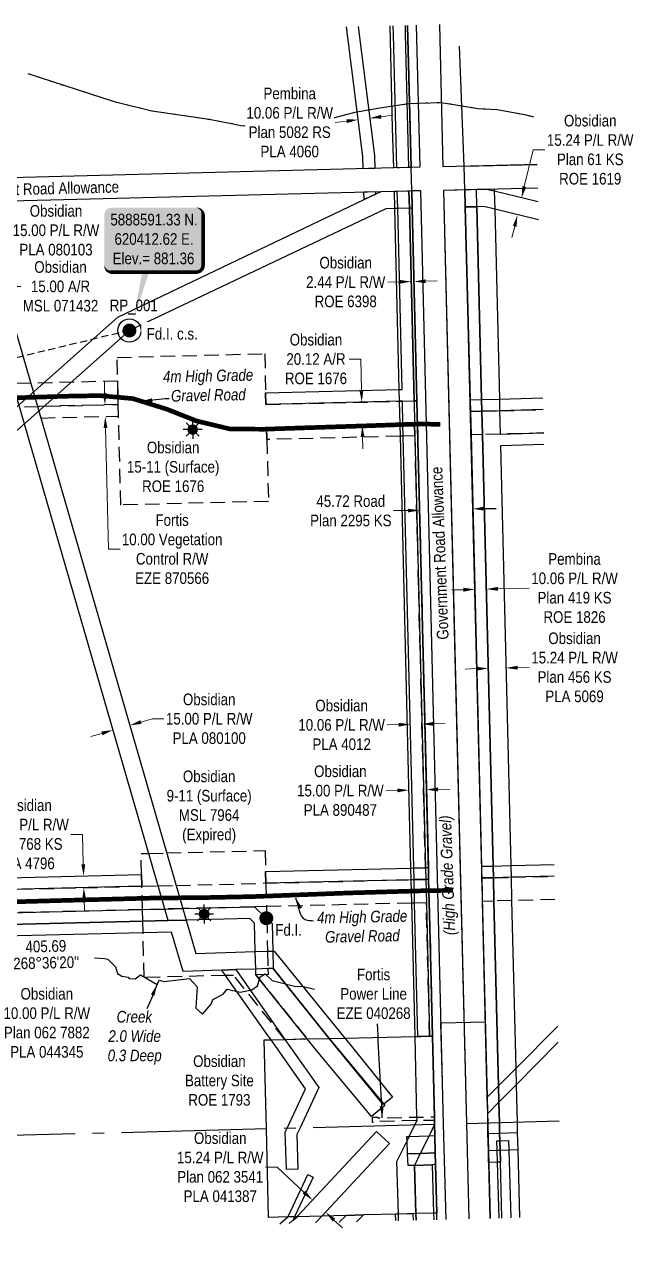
# Model space of a CAD drawing. Extents: x 617255 to 620846, y 5887797 to 5888855.
# Drawn here: x 620322 to 620846, y 5887797 to 5888855 of the extents above; entities that cross this region are included whole.
import ezdxf
from ezdxf.enums import TextEntityAlignment as Align

# ---------------------------------------------------------------- set-up
doc = ezdxf.new("R2010")
doc.units = 0
doc.header["$LTSCALE"] = 5
doc.header["$PDSIZE"] = 0.5
for name, pattern in [('foc-ACCESSROAD', [3.75, 2.5, -1.25]), ('foc-FLOWLINE', [3.75, 2.5, -1.25]), ('foc-QUARTERLINE', [33, 25, -3, 2, -3]), ('foc-TIELINE', [1.875, 1.25, -0.625]), ('foc-WHEELTRACKS', [2, 0.4, -1.6])]:
    doc.linetypes.add(name, pattern=pattern)
doc.layers.get('Defpoints').update_dxf_attribs({"color": 9})
for name, color, linetype in [('35', 37, 'Continuous'), ('AS-POWER', 104, 'foc-POWER'), ('AS-ROADS', 254, 'Continuous'), ('AS-TELUS', 224, 'foc-TEL'), ('C-AR', 13, 'foc-ACCESSROAD'), ('C-RW', 13, 'Continuous'), ('C-WS', 13, 'foc-ACCESSROAD'), ('C-WS-S', 8, 'Continuous'), ('DETAIL-T', 7, 'Continuous'), ('F-EZE', 190, 'foc-FLOWLINE'), ('F-RW', 190, 'Continuous'), ('L-BD', 7, 'Continuous'), ('L-MON', 1, 'Continuous'), ('L-MON-T', 1, 'Continuous'), ('L-QSEC', 8, 'foc-QUARTERLINE'), ('L-ROAD-T', 7, 'Continuous'), ('L-SEC', 7, 'Continuous'), ('L-SECQ', 8, 'foc-QUARTERLINE'), ('L-TIE', 7, 'foc-TIELINE'), ('L-TITLEDB', 4, 'Continuous'), ('L-TITLEDB-T', 4, 'Continuous'), ('PLA', 7, 'Continuous'), ('ROE', 35, 'Continuous'), ('RRD', 7, 'Continuous'), ('T-CREEK', 160, 'Continuous'), ('T-WATER-P3', 160, 'foc-WHEELTRACKS'), ('T-WATER-T', 170, 'Continuous')]:
    doc.layers.add(name, color=color, linetype=linetype)
for name, color, linetype, lineweight in [('C-AR-T', 13, 'Continuous', 9), ('C-RW-T', 13, 'Continuous', 9), ('C-WS-T', 13, 'Continuous', 9), ('F-EZE-T', 190, 'Continuous', 9), ('F-RW-T', 190, 'Continuous', 9), ('T-TEXT', 48, 'Continuous', 18)]:
    doc.layers.add(name, color=color, linetype=linetype, lineweight=lineweight)
doc.styles.add('80', font='ARIALN.TTF', dxfattribs={"height": 10})
doc.styles.add('80CG', font='ARIALN.TTF', dxfattribs={"height": 10})
doc.styles.add('80L', font='ARIALN.TTF', dxfattribs={"height": 10})
doc.styles.add('80LS', font='ARIALNI.TTF', dxfattribs={"height": 10})
doc.styles.add('foc-LtypeFont', font='ARIALN.TTF', dxfattribs={"height": 7.35})
doc.linetypes.add('foc-POWER', pattern='A,6,-1,["P",foc-LtypeFont,S=0.2,R=0,X=-0.625,Y=-0.75],-1.24,4', length=12.24)
doc.linetypes.add('foc-TEL', pattern='A,2,-1,["T",foc-LtypeFont,S=0.2,R=0,X=-0.425,Y=-0.75],-1.24,8', length=12.24)
doc.linetypes.add('foc-TEL-NOLINE', pattern='A,0,-2,["T",foc-LtypeFont,S=0.2,R=0,X=-0.425,Y=-0.75],-10.24', length=12.24)
doc.linetypes.add('foc-TOPO-flowdirection-NOLINE', pattern='A,0,[">",foc-LtypeFont,S=0.3,R=0,X=0,Y=-0.945],-20,[">",foc-LtypeFont,S=0.3,R=0,X=0,Y=-0.945],0', length=20)
doc.dimstyles.new('Compass 5 000', dxfattribs={"dimscale": 5, "dimtxt": 9, "dimasz": 2, "dimexe": 0.2, "dimexo": 0.0625, "dimgap": 0.5, "dimtad": 0, "dimtih": 1, "dimtoh": 1, "dimzin": 0, "dimdsep": 46, "dimtxsty": '80CG', "dimcen": 0.1, "dimse1": 1, "dimse2": 1, "dimclrd": 256, "dimclrt": 256, "dimaunit": 1, "dimadec": 4, "dimazin": 0, "dimtfac": 0.06, "dimtofl": 0, "dimtmove": 0, "dimatfit": 1, "dimfxl": 0.2, "dimtolj": 1, "dimtzin": 0, "dimlwd": -1, "dimarcsym": 0})

# ---------------------------------------------------------------- blocks, each defined once
blk = doc.blocks.new('*D425')
at = {"layer": 'C-AR-T', "transparency": 16777216}
for p, q in [((620611.7, 5888566.7), (620601.7, 5888566.7)), ((620612.4, 5888539.6), (620611.7, 5888566.7)), ((620613.3, 5888499.5), (620613.6, 5888489.5))]:
    blk.add_line(p, q, dxfattribs=at)
for points in [[(620614, 5888539.7), (620610.7, 5888539.6), (620612.6, 5888529.6)], [(620615, 5888499.5), (620611.7, 5888499.5), (620613.1, 5888509.5)]]:
    blk.add_solid(points, dxfattribs=at)
at = {"layer": 'Defpoints', "color": 0, "transparency": 16777216}
for p in [(620591.6, 5888529.1), (620612.6, 5888529.6), (620592, 5888509)]:
    blk.add_point(p, dxfattribs=at)
at = {"layer": 'C-AR-T', "transparency": 16777216, "insert": (620573.2, 5888566.7), "char_height": 10, "attachment_point": 5, "style": '80CG'}
blk.add_mtext('\\A1;Obsidian\\P20.12 A/R\\PROE 1676', dxfattribs=at)
blk = doc.blocks.new('*D427')
at = {"layer": 'C-RW-T', "transparency": 16777216}
for p, q in [((620372.3, 5888157.4), (620362.3, 5888157.4)), ((620372.9, 5888131.6), (620372.3, 5888157.4)), ((620373.6, 5888101.5), (620373.9, 5888091.5))]:
    blk.add_line(p, q, dxfattribs=at)
for points in [[(620374.6, 5888131.6), (620371.3, 5888131.5), (620373.2, 5888121.6)], [(620375.3, 5888101.5), (620372, 5888101.5), (620373.4, 5888111.5)]]:
    blk.add_solid(points, dxfattribs=at)
at = {"layer": 'Defpoints', "color": 0, "transparency": 16777216}
for p in [(620357, 5888121.2), (620373.2, 5888121.6), (620357.3, 5888111.1)]:
    blk.add_point(p, dxfattribs=at)
at = {"layer": 'C-RW-T', "transparency": 16777216, "insert": (620323.2, 5888157.4), "char_height": 10, "attachment_point": 5, "style": '80CG'}
blk.add_mtext('\\A1;Obsidian\\P10.06 P/L R/W\\PPlan 768 KS\\PPLA 4796', dxfattribs=at)
blk = doc.blocks.new('*D428')
at = {"layer": 'C-RW-T', "transparency": 16777216}
for p, q in [((620422.6, 5888254.1), (620432.2, 5888256.9)), ((620432.2, 5888256.9), (620442.2, 5888256.9)), ((620388.9, 5888244.4), (620379.3, 5888241.6))]:
    blk.add_line(p, q, dxfattribs=at)
for points in [[(620422.1, 5888255.7), (620423, 5888252.5), (620413, 5888251.3)], [(620388.5, 5888246), (620389.4, 5888242.8), (620398.5, 5888247.2)]]:
    blk.add_solid(points, dxfattribs=at)
at = {"layer": 'Defpoints', "color": 0, "transparency": 16777216}
for p in [(620399.9, 5888242.3), (620413, 5888251.3), (620414.3, 5888246.5)]:
    blk.add_point(p, dxfattribs=at)
at = {"layer": 'C-RW-T', "transparency": 16777216, "insert": (620481.3, 5888256.9), "char_height": 10, "attachment_point": 5, "style": '80CG'}
blk.add_mtext('\\A1;Obsidian\\P15.00 P/L R/W\\PPLA 080100', dxfattribs=at)
blk = doc.blocks.new('*D429')
at = {"layer": 'C-RW-T', "transparency": 16777216}
for p, q in [((620290, 5888099.3), (620289.7, 5888109.3)), ((620290.7, 5888069.3), (620292.5, 5887995)), ((620292.5, 5887995), (620302.5, 5887995))]:
    blk.add_line(p, q, dxfattribs=at)
for points in [[(620291.6, 5888099.4), (620288.3, 5888099.3), (620290.2, 5888089.3)], [(620292.3, 5888069.4), (620289, 5888069.3), (620290.4, 5888079.3)]]:
    blk.add_solid(points, dxfattribs=at)
at = {"layer": 'Defpoints', "color": 0, "transparency": 16777216}
for p in [(620363.9, 5888091.1), (620290.4, 5888079.3), (620364.2, 5888081.1)]:
    blk.add_point(p, dxfattribs=at)
at = {"layer": 'C-RW-T', "transparency": 16777216, "insert": (620341.5, 5887995), "char_height": 10, "attachment_point": 5, "style": '80CG'}
blk.add_mtext('\\A1;Obsidian\\P10.00 P/L R/W\\PPlan 062 7882\\PPLA 044345', dxfattribs=at)
blk = doc.blocks.new('*D430')
at = {"layer": 'C-RW-T', "transparency": 16777216}
for p, q in [((620644.4, 5888251.9), (620634.4, 5888251.6)), ((620674.5, 5888252.6), (620684.5, 5888252.8))]:
    blk.add_line(p, q, dxfattribs=at)
for points in [[(620644.4, 5888253.5), (620644.4, 5888250.2), (620654.4, 5888252.1)], [(620674.4, 5888254.3), (620674.5, 5888250.9), (620664.5, 5888252.3)]]:
    blk.add_solid(points, dxfattribs=at)
at = {"layer": 'Defpoints', "color": 0, "transparency": 16777216}
for p in [(620654.4, 5888253), (620654.4, 5888252.1), (620664.4, 5888253.2)]:
    blk.add_point(p, dxfattribs=at)
at = {"layer": 'C-RW-T', "transparency": 16777216, "insert": (620595.3, 5888251.6), "char_height": 10, "attachment_point": 5, "style": '80CG'}
blk.add_mtext('\\A1;Obsidian\\P10.06 P/L R/W\\PPLA 4012', dxfattribs=at)
blk = doc.blocks.new('*D431')
at = {"layer": 'C-RW-T', "transparency": 16777216}
for p, q in [((620643.3, 5888195.3), (620633.3, 5888195)), ((620678.3, 5888196.1), (620688.3, 5888196.3))]:
    blk.add_line(p, q, dxfattribs=at)
for points in [[(620643.3, 5888196.9), (620643.4, 5888193.6), (620653.3, 5888195.5)], [(620678.3, 5888197.8), (620678.4, 5888194.4), (620668.3, 5888195.9)]]:
    blk.add_solid(points, dxfattribs=at)
at = {"layer": 'Defpoints', "color": 0, "transparency": 16777216}
for p in [(620653.3, 5888195.5), (620653.5, 5888189), (620668.5, 5888189.4)]:
    blk.add_point(p, dxfattribs=at)
at = {"layer": 'C-RW-T', "transparency": 16777216, "insert": (620594.2, 5888195), "char_height": 10, "attachment_point": 5, "style": '80CG'}
blk.add_mtext('\\A1;Obsidian\\P15.00 P/L R/W\\PPLA 890487', dxfattribs=at)
blk = doc.blocks.new('*D432')
at = {"layer": 'C-RW-T', "transparency": 16777216}
for p, q in [((620711.5, 5888300.1), (620701.5, 5888299.8)), ((620746.7, 5888300.9), (620756.7, 5888301.2))]:
    blk.add_line(p, q, dxfattribs=at)
for points in [[(620711.5, 5888301.7), (620711.5, 5888298.4), (620721.5, 5888300.3)], [(620746.7, 5888302.6), (620746.8, 5888299.3), (620736.7, 5888300.7)]]:
    blk.add_solid(points, dxfattribs=at)
at = {"layer": 'Defpoints', "color": 0, "transparency": 16777216}
for p in [(620721.5, 5888300.3), (620736.7, 5888300.7), (620736.8, 5888300.6)]:
    blk.add_point(p, dxfattribs=at)
at = {"layer": 'C-RW-T', "transparency": 16777216, "insert": (620795.8, 5888301.2), "char_height": 10, "attachment_point": 5, "style": '80CG'}
blk.add_mtext('\\A1;Obsidian\\P15.24 P/L R/W\\PPlan 456 KS\\PPLA 5069', dxfattribs=at)
blk = doc.blocks.new('*D433')
at = {"layer": 'C-RW-T', "transparency": 16777216}
for p, q in [((620752.5, 5888715.3), (620760.2, 5888747)), ((620760.2, 5888747), (620770.2, 5888747)), ((620744.3, 5888681), (620741.9, 5888671.3))]:
    blk.add_line(p, q, dxfattribs=at)
for points in [[(620750.9, 5888715.7), (620754.2, 5888714.9), (620750.2, 5888705.5)], [(620742.7, 5888681.4), (620745.9, 5888680.6), (620746.6, 5888690.7)]]:
    blk.add_solid(points, dxfattribs=at)
at = {"layer": 'Defpoints', "color": 0, "transparency": 16777216}
for p in [(620750.2, 5888705.5), (620753.5, 5888704.7), (620749.9, 5888689.9)]:
    blk.add_point(p, dxfattribs=at)
at = {"layer": 'C-RW-T', "transparency": 16777216, "insert": (620809.3, 5888747), "char_height": 10, "attachment_point": 5, "style": '80CG'}
blk.add_mtext('\\A1;Obsidian\\P15.24 P/L R/W\\PPlan 61 KS\\PROE 1619', dxfattribs=at)
blk = doc.blocks.new('*D434')
at = {"layer": 'C-RW-T', "transparency": 16777216}
for p, q in [((620539.9, 5887870.7), (620529.9, 5887870.7)), ((620562.9, 5887849.3), (620539.9, 5887870.7)), ((620588.7, 5887825.2), (620596, 5887818.4))]:
    blk.add_line(p, q, dxfattribs=at)
for points in [[(620564.1, 5887850.5), (620561.8, 5887848), (620570.2, 5887842.4)], [(620589.8, 5887826.5), (620587.6, 5887824), (620581.4, 5887832.1)]]:
    blk.add_solid(points, dxfattribs=at)
at = {"layer": 'Defpoints', "color": 0, "transparency": 16777216}
for p in [(620570.2, 5887842.4), (620576.8, 5887849.5), (620587.9, 5887839.1)]:
    blk.add_point(p, dxfattribs=at)
at = {"layer": 'C-RW-T', "transparency": 16777216, "insert": (620490.8, 5887870.7), "char_height": 10, "attachment_point": 5, "style": '80CG'}
blk.add_mtext('\\A1;Obsidian\\P15.24 P/L R/W\\PPlan 062 3541\\PPLA 041387', dxfattribs=at)
blk = doc.blocks.new('*D435')
at = {"layer": 'C-RW-T', "transparency": 16777216}
for p, q in [((620212.1, 5888675.1), (620202.1, 5888674.9)), ((620247, 5888676), (620310.3, 5888677.6))]:
    blk.add_line(p, q, dxfattribs=at)
for points in [[(620212, 5888676.8), (620212.1, 5888673.4), (620222, 5888675.4)], [(620247, 5888677.7), (620247.1, 5888674.3), (620237, 5888675.7)]]:
    blk.add_solid(points, dxfattribs=at)
at = {"layer": 'Defpoints', "color": 0, "transparency": 16777216}
for p in [(620237, 5888675.7), (620222.2, 5888668), (620237.2, 5888668.3)]:
    blk.add_point(p, dxfattribs=at)
at = {"layer": 'C-RW-T', "transparency": 16777216, "insert": (620349.4, 5888677.6), "char_height": 10, "attachment_point": 5, "style": '80CG'}
blk.add_mtext('\\A1;Obsidian\\P15.00 P/L R/W\\PPLA 080103', dxfattribs=at)
blk = doc.blocks.new('*D436')
at = {"layer": 'Defpoints', "color": 0, "transparency": 16777216}
for p in [(620382.8, 5888527.1), (620383, 5888517.1), (620391.8, 5888517.3)]:
    blk.add_point(p, dxfattribs=at)
at = {"layer": 'F-EZE-T', "transparency": 16777216}
for p, q in [((620391.3, 5888537.3), (620391.1, 5888547.3)), ((620392, 5888507.4), (620394.6, 5888403)), ((620394.6, 5888403), (620404.6, 5888403))]:
    blk.add_line(p, q, dxfattribs=at)
for points in [[(620393, 5888537.4), (620389.7, 5888537.3), (620391.6, 5888527.4)], [(620393.7, 5888507.4), (620390.4, 5888507.3), (620391.8, 5888517.3)]]:
    blk.add_solid(points, dxfattribs=at)
at = {"layer": 'F-EZE-T', "transparency": 16777216, "insert": (620449.4, 5888403), "char_height": 10, "attachment_point": 5, "style": '80CG'}
blk.add_mtext('\\A1;Fortis\\P10.00 Vegetation\\PControl R/W\\PEZE 870566', dxfattribs=at)
blk = doc.blocks.new('*D440')
at = {"layer": 'Defpoints', "color": 0, "transparency": 16777216}
for p in [(620719.8, 5888368.6), (620710.2, 5888364.3), (620719.9, 5888364.5)]:
    blk.add_point(p, dxfattribs=at)
at = {"layer": 'F-RW-T', "transparency": 16777216}
for p, q in [((620700.1, 5888368.1), (620690.1, 5888367.9)), ((620729.8, 5888368.8), (620756.7, 5888369.5))]:
    blk.add_line(p, q, dxfattribs=at)
for points in [[(620700, 5888369.8), (620700.1, 5888366.4), (620710.1, 5888368.4)], [(620729.8, 5888370.5), (620729.9, 5888367.2), (620719.8, 5888368.6)]]:
    blk.add_solid(points, dxfattribs=at)
at = {"layer": 'F-RW-T', "transparency": 16777216, "insert": (620795.8, 5888369.5), "char_height": 10, "attachment_point": 5, "style": '80CG'}
blk.add_mtext('\\A1;Pembina\\P10.06 P/L R/W\\PPlan 419 KS\\PROE 1826', dxfattribs=at)
blk = doc.blocks.new('*D441')
at = {"layer": 'Defpoints', "color": 0, "transparency": 16777216}
for p in [(620609.5, 5888772.9), (620609.7, 5888772), (620619.6, 5888773.2)]:
    blk.add_point(p, dxfattribs=at)
at = {"layer": 'F-RW-T', "transparency": 16777216}
for p, q in [((620599.6, 5888771.6), (620589.7, 5888770.4)), ((620629.4, 5888775.4), (620639.3, 5888776.7))]:
    blk.add_line(p, q, dxfattribs=at)
for points in [[(620599.4, 5888773.3), (620599.8, 5888770), (620609.5, 5888772.9)], [(620629.2, 5888777.1), (620629.6, 5888773.8), (620619.5, 5888774.2)]]:
    blk.add_solid(points, dxfattribs=at)
at = {"layer": 'F-RW-T', "transparency": 16777216, "insert": (620550.6, 5888770.4), "char_height": 10, "attachment_point": 5, "style": '80CG', "bg_fill": 3, "box_fill_scale": 1.1, "bg_fill_color": 256, "bg_fill_true_color": 13158600, "bg_fill_transparency": 0}
blk.add_mtext('\\A1;Pembina\\P10.06 P/L R/W\\PPlan 5082 RS\\PPLA 4060', dxfattribs=at)
blk = doc.blocks.new('GAS')
h = blk.add_hatch(color=255)
h.dxf.hatch_style = 1
edge = h.paths.add_edge_path()
edge.add_arc((0, 0), 0.9, 0, 360)
for p, q in [((-0.81, 0), (-1.62, 0)), ((-0.57, 0.57), (-1.14, 1.14)), ((0, 0.81), (0, 1.62)), ((0.57, 0.57), (1.14, 1.14)), ((1.62, 0), (0.81, 0)), ((-0.57, -0.57), (-1.14, -1.14)), ((0, -0.81), (0, -1.62)), ((1.14, -1.14), (0.57, -0.57))]:
    blk.add_line(p, q)
blk.add_circle((0, 0), 0.8)
blk = doc.blocks.new('*D442')
at = {"layer": 'C-AR-T', "transparency": 16777216}
for p, q in [((620277.3, 5888567.2), (620314.1, 5888629.3)), ((620314.1, 5888629.3), (620319.1, 5888629.3)), ((620259.7, 5888566.7), (620249.7, 5888566.4)), ((620269.7, 5888567), (620284.8, 5888567.4)), ((620294.8, 5888567.7), (620304.8, 5888568))]:
    blk.add_line(p, q, dxfattribs=at)
for points in [[(620294.8, 5888569.4), (620294.9, 5888566.1), (620284.8, 5888567.4)], [(620259.7, 5888568.4), (620259.8, 5888565), (620269.7, 5888567)]]:
    blk.add_solid(points, dxfattribs=at)
at = {"layer": 'Defpoints', "color": 0, "transparency": 16777216}
for p in [(620269.7, 5888566.1), (620284.8, 5888567.4), (620284.9, 5888566.5)]:
    blk.add_point(p, dxfattribs=at)
at = {"layer": 'C-AR-T', "transparency": 16777216, "insert": (620353.3, 5888629.3), "char_height": 10, "attachment_point": 5, "style": '80CG'}
blk.add_mtext('\\A1;\\A1;Obsidian\\P15.00 A/R\\PMSL 071432', dxfattribs=at)
blk = doc.blocks.new('fdia')
at = {"color": 255, "const_width": 1}
blk.add_lwpolyline([(-0.5, 0, 1), (0.5, 0, 1)], format="xyb", close=True, dxfattribs=at)
blk = doc.blocks.new('Fdiaa')
blk.add_blockref('fdia', (0, 0))
blk = doc.blocks.new('fdib')
at = {"color": 1, "const_width": 1.6}
blk.add_lwpolyline([(-0.4, 0, 1), (0.4, 0, 1)], format="xyb", close=True, dxfattribs=at)
at = {"color": 1}
blk.add_circle((0, 0), 0.8, dxfattribs=at)
blk = doc.blocks.new('Fdibb')
blk.add_blockref('fdib', (0, 0))
blk = doc.blocks.new('fdicc')
for name in ['Fdibb', 'Fdiaa']:
    blk.add_blockref(name, (0, 0))
blk = doc.blocks.new('FDI')
blk.add_blockref('fdicc', (0, 0))
blk = doc.blocks.new('*U461')
h = blk.add_hatch(color=254)
edge = h.paths.add_edge_path()
edge.add_line((-36.5, -28.5), (36.5, -28.5))
edge.add_arc((36.5, -22.5), 6, 270, 360)
edge.add_line((42.5, -22.5), (42.5, 21))
edge.add_arc((36.5, 21), 6, 0, 90)
edge.add_line((36.5, 27), (-36.5, 27))
edge.add_arc((-36.5, 21), 6, 90, 180)
edge.add_line((-42.5, 21), (-42.5, -22.5))
edge.add_arc((-36.5, -22.5), 6, 180, 270)
at = {"color": 1, "flags": 128}
blk.add_lwpolyline([(-36.5, -28.5, 3, 3, 0), (36.5, -28.5, 3, 3, 0.414214), (42.5, -22.5, 3, 3, 0), (42.5, 21, 3, 0, 0.414214), (36.5, 27, 0, 0, 0), (-36.5, 27, 0, 0, 0.414214), (-42.5, 21, 0, 0, 0), (-42.5, -22.5, 0, 3, 0.414214)], format="xyseb", close=True, dxfattribs=at)
blk.add_lwpolyline([(-17.1, -68.5, 0, 10, 0), (0, 0, 5, 5, 0)], format="xyseb", dxfattribs=at)
at = {"color": 1, "style": '80'}
blk.add_attdef('ENTER_TEXT_001', (-36, -5), '', height=10, dxfattribs=at)
blk = doc.blocks.new('*D462')
at = {"layer": 'C-AR-T', "transparency": 16777216}
for p, q in [((620645.2, 5888633.2), (620635.2, 5888633)), ((620667.6, 5888633.8), (620677.6, 5888634))]:
    blk.add_line(p, q, dxfattribs=at)
for points in [[(620645.1, 5888634.9), (620645.2, 5888631.6), (620655.2, 5888633.5)], [(620667.5, 5888635.4), (620667.6, 5888632.1), (620657.6, 5888633.5)]]:
    blk.add_solid(points, dxfattribs=at)
at = {"layer": 'Defpoints', "color": 0, "transparency": 16777216}
for p in [(620655.1, 5888635.3), (620655.2, 5888633.5), (620657.5, 5888635.4)]:
    blk.add_point(p, dxfattribs=at)
at = {"layer": 'C-AR-T', "transparency": 16777216, "insert": (620598.8, 5888633), "char_height": 10, "attachment_point": 5, "style": '80CG'}
blk.add_mtext('\\A1;Obsidian\\P2.44 P/L R/W\\PROE 6398', dxfattribs=at)
blk = doc.blocks.new('*D463')
at = {"layer": 'Defpoints', "color": 0, "transparency": 16777216}
for p in [(620662.2, 5888444.6), (620708, 5888445.7), (620662.4, 5888436.5)]:
    blk.add_point(p, dxfattribs=at)
at = {"layer": 'L-TITLEDB-T', "transparency": 16777216}
for p, q in [((620652.4, 5888436.3), (620640, 5888436)), ((620718.2, 5888437.9), (620728.2, 5888438.1))]:
    blk.add_line(p, q, dxfattribs=at)
for points in [[(620652.3, 5888437.9), (620652.4, 5888434.6), (620662.4, 5888436.5)], [(620718.1, 5888439.6), (620718.2, 5888436.2), (620708.2, 5888437.7)]]:
    blk.add_solid(points, dxfattribs=at)
at = {"layer": 'L-TITLEDB-T', "transparency": 16777216, "insert": (620603.2, 5888436), "char_height": 10, "attachment_point": 5, "style": '80CG'}
blk.add_mtext('\\A1;45.72 Road\\PPlan 2295 KS', dxfattribs=at)

msp = doc.modelspace()

# ---------------------------------------------------------------- linework, layer by layer
at = {"layer": '35', "color": 3}
msp.add_circle((620412.616, 5888591.325), 10, dxfattribs=at)
at = {"layer": 'AS-POWER', "flags": 128}
for points in [[(620700.884, 5888732.849), (620696.677, 5888836.226)], [(620723.379, 5887826.72), (620701.356, 5888712.743), (620700.884, 5888732.849), (620763.732, 5888734.325)], [(620682.088, 5887943.002), (620680.801, 5887995.119), (620719.17, 5887996.073)]]:
    msp.add_lwpolyline(points, dxfattribs=at)
at = {"layer": 'AS-ROADS', "const_width": 3.999, "flags": 128}
for points in [[(620680.311, 5888510.48), (620663.031, 5888510.859), (620615.906, 5888509.213), (620565.262, 5888507.566), (620528.28, 5888506.326), (620499.309, 5888506.494), (620470.296, 5888513.431), (620445.161, 5888523.464), (620415.523, 5888532.684), (620387.505, 5888535.209), (620363.977, 5888534.9), (620313.177, 5888533.325), (620259.868, 5888531.489), (620199.644, 5888529.783), (620138.101, 5888528.502), (620119.948, 5888526.926), (620103.652, 5888520.954), (620084.388, 5888507.635), (620069.022, 5888502.035)], [(620122.08, 5888095.052), (620239.256, 5888097.212), (620362.819, 5888100.674), (620433.334, 5888102.54), (620476.385, 5888102.91), (620518.574, 5888103.78), (620600.219, 5888106.885), (620663.584, 5888108.774), (620691.075, 5888109.194)]]:
    msp.add_lwpolyline(points, dxfattribs=at)
at = {"layer": 'AS-TELUS', "linetype": 'foc-TEL-NOLINE', "flags": 128}
msp.add_lwpolyline([(620677.18, 5887831.19), (620655.594, 5888711.787), (620655.198, 5888731.759), (620652.113, 5888854.114)], dxfattribs=at)
at = {"layer": 'C-AR'}
msp.add_lwpolyline([(620769.184, 5888503.074), (620731.749, 5888502.151), (620716.506, 5888501.776), (620706.774, 5888501.536), (620706.293, 5888521.645), (620716.02, 5888521.885), (620731.264, 5888522.261), (620768.711, 5888523.183)], dxfattribs=at)
at = {"layer": 'C-RW'}
for points in [[(620652.113, 5888854.114), (620654.336, 5888766.05), (620655.198, 5888731.759), (620652.764, 5888731.696), (620640.194, 5888731.373), (620639.225, 5888765.669), (620636.962, 5888853.727)], [(620649.854, 5888854.057), (620650.036, 5888846.623), (620652.846, 5888731.68), (620645.234, 5888731.496), (620642.783, 5888731.44), (620639.973, 5888846.378), (620639.792, 5888853.8)], [(620644.341, 5887824.702), (620644.165, 5887830.348), (620642.807, 5887875.628), (620651.679, 5887893.592), (620653.491, 5887897.26), (620658.381, 5887907.172), (620660.217, 5887910.853), (620660.176, 5887913.827), (620658.481, 5887983.284), (620655.919, 5888088.212), (620655.676, 5888098.222), (620655.189, 5888118.35), (620654.945, 5888128.412), (620654.104, 5888163.154), (620645.851, 5888500.281), (620645.607, 5888510.284), (620645.114, 5888530.41), (620644.867, 5888540.471), (620641.054, 5888696.262), (620640.683, 5888711.403), (620643.171, 5888711.467), (620653.234, 5888711.726), (620655.594, 5888711.787), (620656.058, 5888696.638), (620660.021, 5888530.772), (620669.109, 5888163.52), (620669.95, 5888128.777), (620670.195, 5888118.714), (620670.929, 5888088.577), (620673.487, 5887983.647), (620675.182, 5887914.106), (620675.256, 5887911.105), (620675.337, 5887907.61), (620670.541, 5887897.891), (620662.987, 5887882.593), (620657.926, 5887872.346), (620659.223, 5887830.731), (620659.399, 5887825.087)], [(620764.868, 5888686.723), (620727.077, 5888695.827), (620717.798, 5888698.062), (620711.772, 5888697.926), (620701.723, 5888697.697), (620701.356, 5888712.743), (620711.403, 5888712.978), (620720.125, 5888713.182), (620726.691, 5888711.595), (620764.492, 5888702.489)], [(620733.108, 5887826.969), (620731.92, 5887875.079), (620731.673, 5887885.13), (620731.466, 5887893.508), (620731.303, 5887900.137), (620731.085, 5887908.925), (620730.65, 5887926.782), (620730.309, 5887940.731), (620726.411, 5888099.945), (620725.919, 5888120.071), (620725.674, 5888130.133), (620716.574, 5888501.787), (620716.081, 5888521.896), (620715.835, 5888531.959), (620711.772, 5888697.926), (620711.403, 5888712.978), (620720.125, 5888713.182), (620726.648, 5888713.334), (620726.691, 5888711.595), (620727.077, 5888695.827), (620731.079, 5888532.34), (620731.325, 5888522.276), (620731.817, 5888502.167), (620769.251, 5888503.102)], [(620768.771, 5888523.211), (620731.325, 5888522.276), (620716.081, 5888521.896), (620706.354, 5888521.653), (620706.089, 5888531.716), (620715.835, 5888531.959), (620731.079, 5888532.34), (620768.531, 5888533.274)], [(620769.492, 5888493.04), (620732.063, 5888492.105), (620740.915, 5888130.504), (620741.161, 5888120.441), (620741.654, 5888100.316), (620745.193, 5887955.742), (620745.534, 5887941.8), (620746.33, 5887909.278), (620746.542, 5887900.699), (620746.912, 5887885.694), (620748.351, 5887827.358)], [(620778.365, 5888121.347), (620741.161, 5888120.441), (620725.919, 5888120.071), (620716.121, 5888119.832), (620715.961, 5888126.427), (620715.877, 5888129.895), (620725.674, 5888130.133), (620740.915, 5888130.504), (620778.125, 5888131.41)], [(620148.305, 5888085.874), (620423.864, 5888092.578), (620442.913, 5888093.103), (620458.423, 5888093.457), (620520.243, 5888094.927), (620530.476, 5888085.176), (620530.824, 5888084.844), (620535.371, 5888080.51), (620535.944, 5888056.878), (620536.308, 5888041.872), (620584.583, 5887981.609), (620631.591, 5887925.06), (620632.565, 5887923.89), (620621.025, 5887914.332), (620572.571, 5887972.622), (620565.722, 5887981.171), (620521.441, 5888036.448), (620521.32, 5888041.443), (620520.957, 5888056.398), (620520.361, 5888081.006), (620516.344, 5888084.833), (620461.323, 5888083.493), (620445.817, 5888083.116), (620424.106, 5888082.586), (620148.55, 5888075.88)], [(620148.55, 5888075.88), (620424.106, 5888082.586), (620446.098, 5888083.123), (620461.601, 5888083.499), (620469.929, 5888054.766), (620520.957, 5888056.398), (620531.505, 5888056.736), (620535.944, 5888056.878), (620537.079, 5888056.914), (620598.142, 5887981.912), (620598.718, 5887981.205), (620639.002, 5887930.926), (620631.591, 5887925.06), (620631.069, 5887924.647), (620584.583, 5887981.609), (620536.308, 5888041.872), (620531.868, 5888041.745), (620521.32, 5888041.443), (620504.096, 5888040.948), (620492.211, 5888040.462), (620458.773, 5888039.393), (620448.959, 5888073.252), (620424.348, 5888072.584), (620148.794, 5888065.876)], [(620550.006, 5887822.294), (620552.882, 5887824.758), (620553.474, 5887825.263), (620556.881, 5887828.14), (620557.255, 5887828.513), (620625.312, 5887901.574), (620636.458, 5887891.19), (620578.214, 5887828.67), (620572.821, 5887822.876)], [(620730.783, 5887826.909), (620729.49, 5887874.989), (620729.22, 5887885.04), (620728.994, 5887893.442), (620731.466, 5887893.508), (620739.055, 5887893.713), (620739.278, 5887885.411), (620740.847, 5887827.166)], [(620659.399, 5887825.087), (620659.223, 5887830.731), (620657.926, 5887872.346), (620673.15, 5887872.907), (620674.452, 5887831.121), (620674.628, 5887825.476)], [(620542.077, 5887822.092), (620548.869, 5887827.913), (620549.397, 5887828.366), (620566.227, 5887864.332), (620570.758, 5887862.212), (620554.779, 5887828.065), (620553.474, 5887825.263), (620552.882, 5887824.758), (620550.006, 5887822.294)], [(620593.202, 5887823.397), (620599.279, 5887829.201), (620614.253, 5887829.583), (620608.177, 5887823.779)]]:
    msp.add_lwpolyline(points, dxfattribs=at)
for points in [[(620653.611, 5888696.577), (620657.732, 5888530.716), (620658.151, 5888510.59), (620658.396, 5888500.587), (620667.488, 5888128.686), (620667.733, 5888118.655), (620668.225, 5888098.528), (620671.035, 5887983.585), (620663.423, 5887983.401), (620660.972, 5887983.345), (620658.162, 5888098.283), (620657.67, 5888118.409), (620657.424, 5888128.472), (620648.333, 5888500.341), (620648.088, 5888510.344), (620647.669, 5888530.474), (620645.114, 5888530.41), (620530.145, 5888527.597), (620529.899, 5888537.66), (620644.867, 5888540.471), (620647.418, 5888540.532), (620643.548, 5888696.325), (620643.171, 5888711.467), (620653.234, 5888711.726), (620653.611, 5888696.577)], [(620446.098, 5888083.123), (620286.465, 5888633.861), (620238.131, 5888632.49), (620237.735, 5888647.562), (620297.646, 5888649.147), (620461.601, 5888083.499)], [(620657.424, 5888128.472), (620667.488, 5888128.686), (620669.95, 5888128.777), (620670.195, 5888118.714), (620667.733, 5888118.655), (620657.67, 5888118.409), (620655.189, 5888118.35), (620530.086, 5888115.302), (620529.842, 5888125.367), (620566.574, 5888126.261), (620654.945, 5888128.412), (620657.424, 5888128.472)], [(620423.133, 5888122.77), (620423.377, 5888112.704), (620147.813, 5888106), (620147.567, 5888116.062), (620423.133, 5888122.77)], [(620557.736, 5887868.998), (620547.747, 5887868.641), (620546.593, 5887900.901), (620548.316, 5887904.329), (620564.199, 5887938.3), (620534.527, 5887980.424), (620529.009, 5887988.24), (620528.391, 5887989.116), (620527.794, 5887989.966), (620495.392, 5888035.926), (620492.211, 5888040.462), (620504.096, 5888040.948), (620507.379, 5888036.288), (620546.545, 5887980.707), (620575.718, 5887939.305), (620559.504, 5887904.618), (620556.668, 5887898.837), (620557.736, 5887868.998)], [(620676.196, 5887873.019), (620677.18, 5887831.19), (620674.452, 5887831.121), (620659.223, 5887830.731), (620644.165, 5887830.348), (620614.253, 5887829.583), (620599.279, 5887829.201), (620578.214, 5887828.67), (620556.881, 5887828.14), (620554.779, 5887828.065), (620548.869, 5887827.913), (620532.469, 5887827.494), (620530.519, 5887903.869), (620528.566, 5887980.333), (620534.527, 5887980.424), (620546.545, 5887980.707), (620565.722, 5887981.171), (620584.583, 5887981.609), (620598.142, 5887981.912), (620658.481, 5887983.284), (620660.972, 5887983.345), (620663.423, 5887983.401), (620671.035, 5887983.585), (620673.487, 5887983.647), (620675.182, 5887914.106), (620675.256, 5887911.105), (620675.337, 5887907.61), (620675.577, 5887898.077), (620675.947, 5887883.072), (620676.196, 5887873.019)], [(620662.987, 5887882.593), (620652.101, 5887882.191), (620651.679, 5887893.592), (620651.547, 5887897.189), (620653.491, 5887897.26), (620670.541, 5887897.891), (620675.577, 5887898.077), (620675.947, 5887883.072), (620662.987, 5887882.593)], [(620729.22, 5887885.04), (620721.623, 5887884.759), (620721.253, 5887899.766), (620731.303, 5887900.137), (620746.542, 5887900.699), (620746.912, 5887885.694), (620739.278, 5887885.411), (620731.673, 5887885.13), (620729.22, 5887885.04)], [(620676.196, 5887873.019), (620673.15, 5887872.907), (620657.926, 5887872.346), (620652.472, 5887872.144), (620652.101, 5887882.191), (620662.987, 5887882.593), (620675.947, 5887883.072), (620676.196, 5887873.019)]]:
    msp.add_lwpolyline(points, close=True, dxfattribs=at)
at = {"layer": 'C-WS'}
for points in [[(620660.021, 5888530.772), (620669.109, 5888163.52), (620669.95, 5888128.777), (620667.488, 5888128.686), (620658.396, 5888500.587), (620658.151, 5888510.59), (620648.088, 5888510.344), (620645.607, 5888510.284), (620530.637, 5888507.472), (620530.881, 5888497.469), (620532.317, 5888444.206), (620405.182, 5888441.026), (620402.001, 5888568.16), (620529.136, 5888571.341), (620529.899, 5888537.66), (620530.145, 5888527.597), (620645.114, 5888530.41), (620647.669, 5888530.474), (620657.732, 5888530.716), (620660.021, 5888530.772)], [(620402.512, 5888547.748), (620115.674, 5888540.572), (620116.177, 5888520.465), (620403.015, 5888527.641)], [(620531.868, 5888041.745), (620531.99, 5888036.703), (620521.441, 5888036.448), (620565.722, 5887981.171), (620546.545, 5887980.707), (620502.276, 5888035.983), (620495.392, 5888035.926), (620425.28, 5888034.12), (620424.348, 5888072.584), (620424.106, 5888082.586), (620423.864, 5888092.578), (620423.377, 5888112.704), (620423.133, 5888122.77), (620422.696, 5888140.83), (620429.041, 5888141.004), (620444.549, 5888141.376), (620529.406, 5888143.413), (620529.842, 5888125.367), (620530.086, 5888115.302), (620530.574, 5888095.179), (620530.824, 5888084.844), (620531.505, 5888056.736), (620531.868, 5888041.745)]]:
    msp.add_lwpolyline(points, close=True, dxfattribs=at)
for points in [[(620147.813, 5888106), (620423.377, 5888112.704), (620437.146, 5888113.038), (620452.652, 5888113.415), (620655.189, 5888118.35), (620657.67, 5888118.409), (620667.733, 5888118.655), (620670.195, 5888118.714), (620670.195, 5888118.714), (620670.929, 5888088.577), (620673.487, 5887983.647), (620671.035, 5887983.585), (620668.225, 5888098.528), (620658.162, 5888098.283), (620655.676, 5888098.222), (620530.574, 5888095.179), (620520.243, 5888094.927), (620458.423, 5888093.457), (620442.913, 5888093.103), (620423.864, 5888092.578), (620148.305, 5888085.874)], [(620778.846, 5888101.221), (620741.654, 5888100.316), (620726.411, 5888099.945), (620716.61, 5888099.706), (620716.449, 5888106.308), (620716.121, 5888119.832), (620725.919, 5888120.071), (620741.161, 5888120.441), (620778.365, 5888121.347)]]:
    msp.add_lwpolyline(points, dxfattribs=at)
at = {"layer": 'F-EZE'}
for points in [[(620336.248, 5888515.971), (620403.265, 5888517.648), (620403.015, 5888527.641), (620333.37, 5888525.899)], [(620658.152, 5888510.549), (620658.393, 5888500.546), (620648.33, 5888500.302), (620645.849, 5888500.243), (620530.878, 5888497.469), (620530.637, 5888507.472), (620645.607, 5888510.246), (620648.089, 5888510.305), (620658.152, 5888510.549)]]:
    msp.add_lwpolyline(points, close=True, dxfattribs=at)
at = {"layer": 'F-EZE', "flags": 128}
msp.add_lwpolyline([(620675.184, 5887914.101), (620675.256, 5887911.1), (620660.217, 5887910.853), (620626.478, 5887910.209), (620626.492, 5887909.458), (620621.99, 5887909.376), (620621.907, 5887913.877), (620626.409, 5887913.961), (620626.423, 5887913.21), (620660.177, 5887913.827), (620675.184, 5887914.101)], close=True, dxfattribs=at)
at = {"layer": 'F-RW'}
for points in [[(620609.472, 5888853.026), (620623.594, 5888742.06), (620623.81, 5888730.952), (620613.842, 5888730.695), (620613.559, 5888741.301), (620599.37, 5888852.768)], [(619796.943, 5888064.99), (620402.502, 5888602.718), (620614.582, 5888704.068), (620624.482, 5888708.781), (620629.275, 5888711.108), (620640.683, 5888711.403), (620643.171, 5888711.467), (620653.234, 5888711.726), (620655.594, 5888711.787), (620655.965, 5888696.636), (620653.611, 5888696.577), (620643.548, 5888696.325), (620641.054, 5888696.262), (620633.225, 5888696.066), (620412.616, 5888591.325), (619806.905, 5888053.464)], [(620781.778, 5887978.367), (620745.534, 5887941.8), (620730.65, 5887926.782), (620721.049, 5887917.099), (620720.712, 5887931.049), (620730.309, 5887940.731), (620745.193, 5887955.742), (620781.445, 5887992.317)]]:
    msp.add_lwpolyline(points, dxfattribs=at)
for points in [[(620624.482, 5888708.781), (620614.582, 5888704.068), (620614.411, 5888710.725), (620624.425, 5888710.983), (620624.482, 5888708.781)], [(620729.49, 5887874.989), (620721.871, 5887874.708), (620721.623, 5887884.759), (620721.253, 5887899.766), (620721.033, 5887908.691), (620721.049, 5887917.099), (620720.712, 5887931.049), (620716.61, 5888099.706), (620716.449, 5888106.308), (620716.121, 5888119.832), (620715.961, 5888126.427), (620715.877, 5888129.895), (620706.841, 5888501.544), (620706.354, 5888521.653), (620706.089, 5888531.716), (620701.723, 5888697.697), (620711.772, 5888697.926), (620715.835, 5888531.959), (620716.081, 5888521.896), (620716.574, 5888501.787), (620725.674, 5888130.133), (620725.919, 5888120.071), (620726.411, 5888099.945), (620730.309, 5887940.731), (620730.65, 5887926.782), (620731.085, 5887908.925), (620731.303, 5887900.137), (620731.466, 5887893.508), (620731.673, 5887885.13), (620731.92, 5887875.079), (620729.49, 5887874.989)]]:
    msp.add_lwpolyline(points, close=True, dxfattribs=at)
at = {"layer": 'L-QSEC', "flags": 128}
msp.add_lwpolyline([(620703, 5887908.471), (620782.535, 5887910.542)], dxfattribs=at)
at = {"layer": 'L-SEC'}
for p, q in [((620682.724, 5888732.423), (620679.703, 5888854.819)), ((620659.6, 5888854.305), (620662.62, 5888731.95)), ((620662.62, 5888731.95), (620258.981, 5888721.597)), ((620763.732, 5888734.325), (620682.724, 5888732.423)), ((620259.471, 5888701.573), (620663.089, 5888711.98)), ((620663.089, 5888711.98), (620673.036, 5888309.827)), ((620683.22, 5888712.318), (620764.211, 5888714.22)), ((620693.14, 5888310.296), (620683.22, 5888712.318)), ((620673.036, 5888309.827), (620682.752, 5887907.934)), ((620703.06, 5887908.274), (620693.14, 5888310.296)), ((620682.752, 5887907.934), (620684.981, 5887825.74)), ((620705.084, 5887826.253), (620703.06, 5887908.274))]:
    msp.add_line(p, q, dxfattribs=at)
at = {"layer": 'L-SECQ'}
msp.add_line((619910.98, 5887887.852), (620675.257, 5887907.751), dxfattribs=at)
at = {"layer": 'L-TIE', "flags": 128}
msp.add_lwpolyline([(620412.616, 5888591.325), (620078.336, 5888510.638)], dxfattribs=at)
at = {"layer": 'L-TITLEDB'}
for points in [[(620659.6, 5888854.305), (620662.62, 5888731.95), (620655.198, 5888731.759), (620654.336, 5888766.05), (620652.113, 5888854.114)], [(620677.323, 5887825.544), (620677.18, 5887831.19), (620676.196, 5887873.019), (620675.947, 5887883.072), (620675.577, 5887898.077), (620675.337, 5887907.61), (620675.256, 5887911.105), (620675.182, 5887914.106), (620673.487, 5887983.647), (620670.929, 5888088.577), (620670.195, 5888118.714), (620669.95, 5888128.777), (620669.109, 5888163.52), (620660.021, 5888530.772), (620655.965, 5888696.636), (620655.594, 5888711.787), (620663.089, 5888711.98), (620682.752, 5887907.934), (620684.981, 5887825.74)]]:
    msp.add_lwpolyline(points, dxfattribs=at)
at = {"layer": 'PLA'}
msp.add_lwpolyline([(620641.844, 5887824.877), (620641.671, 5887830.523), (620656.729, 5887830.902), (620656.903, 5887825.257)], dxfattribs=at)
at = {"layer": 'ROE'}
msp.add_lwpolyline([(620655.965, 5888696.636), (620660.021, 5888530.772), (620657.732, 5888530.716), (620653.611, 5888696.577), (620653.234, 5888711.726), (620655.594, 5888711.787), (620655.965, 5888696.636)], close=True, dxfattribs=at)
at = {"layer": 'RRD'}
msp.add_lwpolyline([(620705.084, 5887826.253), (620703, 5887908.471), (620683.22, 5888712.318), (620701.357, 5888712.737), (620701.718, 5888697.691), (620706.031, 5888531.708), (620706.293, 5888521.645), (620706.774, 5888501.536), (620715.689, 5888129.884), (620715.772, 5888126.416), (620715.93, 5888119.821), (620716.254, 5888106.297), (620716.412, 5888099.695), (620720.46, 5887931.036), (620720.793, 5887917.086), (620720.773, 5887908.679), (620720.991, 5887899.753), (620721.356, 5887884.746), (620721.6, 5887874.695), (620722.875, 5887826.701)], dxfattribs=at)
at = {"layer": 'T-CREEK', "flags": 128}
msp.add_lwpolyline([(620382.49, 5888051), (620391.164, 5888050.42), (620394.134, 5888050.046), (620400.547, 5888043.198), (620402.466, 5888037.692), (620406.073, 5888035.137), (620411.613, 5888034.515), (620412.436, 5888033.259), (620417.454, 5888032.861), (620422.192, 5888036.281), (620422.192, 5888036.281), (620436.442, 5888028.151), (620438.338, 5888031.961), (620442.588, 5888030.802), (620464.398, 5888033.387), (620471.006, 5888026.046), (620469.739, 5888007.678), (620475.519, 5888002.643), (620483.008, 5888011.023), (620484.546, 5888015.101), (620493.448, 5888019.723), (620496.804, 5888024.169), (620508.014, 5888021.393), (620517.907, 5888023.524), (620522.868, 5888027.08), (620525.129, 5888034.806), (620529.455, 5888037.334), (620535.475, 5888031.62), (620555.774, 5888026.495), (620561.327, 5888026.643), (620572.033, 5888023.987)], dxfattribs=at)
at = {"layer": 'T-WATER-P3', "flags": 128}
msp.add_lwpolyline([(620325.157, 5888812.577), (620399.357, 5888788.534), (620432.021, 5888780.501), (620481.377, 5888773.244), (620499.191, 5888769.975), (620509.952, 5888767.732), (620573.941, 5888770.737), (620607.012, 5888779.504), (620628.175, 5888783.243), (620652.733, 5888786.747), (620681.308, 5888787.758), (620712.872, 5888782.495), (620729.156, 5888781.748), (620752.734, 5888777.233), (620760.564, 5888775.433)], dxfattribs=at)
at = {"layer": 'T-WATER-P3', "linetype": 'foc-TOPO-flowdirection-NOLINE', "flags": 128}
msp.add_lwpolyline([(620325.157, 5888812.577), (620399.357, 5888788.534), (620432.021, 5888780.501), (620481.377, 5888773.244), (620499.191, 5888769.975), (620509.952, 5888767.732), (620573.941, 5888770.737), (620607.012, 5888779.504), (620628.175, 5888783.243), (620652.733, 5888786.747), (620681.308, 5888787.758), (620712.872, 5888782.495), (620729.156, 5888781.748), (620752.734, 5888777.233), (620760.564, 5888775.433)], dxfattribs=at)

# ---------------------------------------------------------------- block references
at = {"layer": 'C-WS-S', "xscale": 4.999999999999976, "yscale": 4.999999999999976, "zscale": 4.999999999999976}
for p in [(620467.077, 5888506.001), (620477.021, 5888088.764)]:
    msp.add_blockref('GAS', p, dxfattribs=at)

# ---------------------------------------------------------------- texts
at = {"layer": '35', "color": 3, "style": '80'}
msp.add_attdef('RP_001', (620395.669, 5888607.944), 'RP', height=10, dxfattribs=at)
at = {"layer": 'C-WS-T', "char_height": 10, "width": 78.99495, "attachment_point": 5, "style": '80CG'}
for s, insert in [('\\A1;Obsidian\\P15-11 (Surface)\\PROE 1676', (620450.284, 5888473.86)), ('\\A1;Obsidian\\P9-11 (Surface)\\PMSL 7964\\P(Expired)', (620481.252, 5888180.861)), ('\\A1;Obsidian\\PBattery Site\\PROE 1793', (620490.066, 5887945.337))]:
    msp.add_mtext(s, dxfattribs=dict(at, insert=insert))
at = {"layer": 'F-EZE-T', "insert": (620622.835, 5888019.983), "char_height": 10, "width": 78.99495, "attachment_point": 5, "style": '80CG'}
msp.add_mtext('\\A1;Fortis\\PPower Line\\PEZE 040268', dxfattribs=at)
at = {"layer": 'L-BD', "color": 4, "style": '80L'}
for s, height, p in [('405.69', 9.9964, (620340.686, 5888061.049)), ("268°36'20''", 9.99643, (620341.032, 5888046.809))]:
    msp.add_text(s, height=height, rotation=1.3944, dxfattribs=at).set_placement(p, align=Align.MIDDLE)
at = {"layer": 'L-ROAD-T', "style": '80L'}
for height, rotation, p in [(9.99643, 1.469272, (620329.203, 5888713.279)), (10, 92.107078, (620679.679, 5888399.56))]:
    msp.add_text('Government Road Allowance', height=height, rotation=rotation, dxfattribs=at).set_placement(p, align=Align.MIDDLE_CENTER)
at = {"layer": 'T-TEXT', "style": '80LS'}
msp.add_text('(High Grade Gravel)', height=10, rotation=92.107078, dxfattribs=at).set_placement((620686.322, 5888122.149), align=Align.MIDDLE_CENTER)
at = {"layer": 'T-TEXT', "char_height": 10, "attachment_point": 1, "rotation": 1.181357, "style": '80L'}
for insert in [(620441.125, 5888556.56), (620573.713, 5888090.595)]:
    msp.add_mtext_dynamic_manual_height_columns('\\pi0.31262;{\\fArial Narrow|b0|i1|c0|p34;4m High Grade \\P\\pi6.8679;Gravel Road}', width=77.49427, gutter_width=50, heights=[0], dxfattribs=dict(at, insert=insert))
at = {"layer": 'T-WATER-T', "insert": (620393.444, 5888005.346), "char_height": 9.99643, "attachment_point": 1, "style": '80L'}
msp.add_mtext_dynamic_manual_height_columns('\\pi8.1181;{\\fArial Narrow|b0|i1|c0|p34;Creek\\P\\pi1.0572;2.0 Wide\\P\\pi0.46399;0.3 Deep}', width=46.34829, gutter_width=50, heights=[0], dxfattribs=at)

# ---------------------------------------------------------------- dimensions: what is measured, and where the dimension line sits
at = {"layer": 'C-AR-T'}
dim = msp.add_aligned_dim(p1=(620657.522, 5888635.369), p2=(620655.133, 5888635.31), distance=1.842, text='Obsidian\\P2.44 P/L R/W\\PROE 6398', dimstyle='Compass 5 000', dxfattribs=at)
dim.commit()
dim.dimension.update_dxf_attribs({"geometry": '*D462', "text_midpoint": (620598.831, 5888632.972)})
dim = msp.add_linear_dim(base=(620284.84, 5888567.438), p1=(620269.742, 5888566.078), p2=(620284.867, 5888566.521), angle=1.679042, text='\\A1;Obsidian\\P15.00 A/R\\PMSL 071432', dimstyle='Compass 5 000', override={"dimtmove": 1}, dxfattribs=at)
dim.commit()
dim.dimension.update_dxf_attribs({"geometry": '*D442', "text_midpoint": (620321.591, 5888629.326), "dimtype": 161})
dim = msp.add_linear_dim(base=(620612.61, 5888529.615), p1=(620592.039, 5888508.98), p2=(620591.553, 5888529.106), angle=91.383135, text='Obsidian\\P20.12 A/R\\PROE 1676', dimstyle='Compass 5 000', dxfattribs=at)
dim.commit()
dim.dimension.update_dxf_attribs({"geometry": '*D425', "text_midpoint": (620573.182, 5888566.66), "dimtype": 161})
at = {"layer": 'C-RW-T'}
for base, p1, p2, angle, text, picture, middle in [((620750.199, 5888705.539), (620749.946, 5888689.924), (620753.52, 5888704.738), 76.436891, 'Obsidian\\P15.24 P/L R/W\\PPlan 61 KS\\PROE 1619', '*D433', (620809.286, 5888746.996)), ((620237.024, 5888675.735), (620222.233, 5888667.97), (620237.208, 5888668.343), 1.426856, 'Obsidian\\P15.00 P/L R/W\\PPLA 080103', '*D435', (620349.385, 5888677.561)), ((620653.312, 5888195.498), (620668.473, 5888189.382), (620653.469, 5888189.02), 181.383751, 'Obsidian\\P15.00 P/L R/W\\PPLA 890487', '*D431', (620594.232, 5888195.015)), ((620373.159, 5888121.553), (620357.288, 5888111.102), (620357.046, 5888121.166), 91.375853, 'Obsidian\\P10.06 P/L R/W\\PPlan 768 KS\\PPLA 4796', '*D427', (620323.213, 5888157.359)), ((620290.431, 5888079.337), (620363.919, 5888091.099), (620364.159, 5888081.108), 271.375795, 'Obsidian\\P10.00 P/L R/W\\PPlan 062 7882\\PPLA 044345', '*D429', (620341.542, 5887995.048)), ((620570.238, 5887842.45), (620587.93, 5887839.089), (620576.787, 5887849.476), 137.012734, 'Obsidian\\P15.24 P/L R/W\\PPlan 062 3541\\PPLA 041387', '*D434', (620490.846, 5887870.698))]:
    dim = msp.add_linear_dim(base=base, p1=p1, p2=p2, angle=angle, text=text, dimstyle='Compass 5 000', dxfattribs=at)
    dim.commit()
    dim.dimension.update_dxf_attribs({"geometry": picture, "text_midpoint": middle, "dimtype": 161})
for p1, p2, distance, text, picture, middle in [((620721.508, 5888300.25), (620736.75, 5888300.618), 0.072, 'Obsidian\\P15.24 P/L R/W\\PPlan 456 KS\\PPLA 5069', '*D432', (620795.829, 5888301.173)), ((620399.943, 5888242.341), (620414.349, 5888246.511), 5.011, 'Obsidian\\P15.00 P/L R/W\\PPLA 080100', '*D428', (620481.254, 5888256.884)), ((620664.444, 5888253.196), (620654.381, 5888252.953), 0.852, 'Obsidian\\P10.06 P/L R/W\\PPLA 4012', '*D430', (620595.322, 5888251.619))]:
    dim = msp.add_aligned_dim(p1=p1, p2=p2, distance=distance, text=text, dimstyle='Compass 5 000', dxfattribs=at)
    dim.commit()
    dim.dimension.update_dxf_attribs({"geometry": picture, "text_midpoint": middle})
at = {"layer": 'F-EZE-T'}
dim = msp.add_linear_dim(base=(620391.8, 5888517.348), p1=(620382.762, 5888527.138), p2=(620383.003, 5888517.136), angle=271.383125, text='Fortis\\P10.00 Vegetation\\PControl R/W\\PEZE 870566', dimstyle='Compass 5 000', dxfattribs=at)
dim.commit()
dim.dimension.update_dxf_attribs({"geometry": '*D436', "text_midpoint": (620449.364, 5888402.994), "dimtype": 161})
at = {"layer": 'F-RW-T'}
dim = msp.add_linear_dim(base=(620719.835, 5888368.593), p1=(620710.18, 5888364.255), p2=(620719.934, 5888364.49), angle=1.383753, text='Pembina\\P10.06 P/L R/W\\PPlan 419 KS\\PROE 1826', dimstyle='Compass 5 000', dxfattribs=at)
dim.commit()
dim.dimension.update_dxf_attribs({"geometry": '*D440', "text_midpoint": (620795.777, 5888369.483), "dimtype": 161})
at = {"layer": 'L-TITLEDB-T'}
dim = msp.add_linear_dim(base=(620662.353, 5888436.519), p1=(620707.993, 5888445.745), p2=(620662.153, 5888444.611), angle=181.41752, text='45.72 Road\\PPlan 2295 KS', dimstyle='Compass 5 000', dxfattribs=at)
dim.commit()
dim.dimension.update_dxf_attribs({"geometry": '*D463', "text_midpoint": (620603.157, 5888435.965), "dimtype": 161})

# ---------------------------------------------------------------- leaders
at = {"layer": 'F-EZE-T', "path_type": 1}
msp.add_leader([(620630.325, 5887913.226), (620626.082, 5887994.32)], dimstyle='Compass 5 000', override={"dimgap": 0.5, "dimtad": 0}, dxfattribs=at)
at = {"layer": 'T-TEXT', "path_type": 1}
msp.add_leader([(620422.248, 5888530.124), (620443.416, 5888532.662), (620446.803, 5888532.662)], dimstyle='Compass 5 000', override={"dimgap": 0.5, "dimtad": 0}, dxfattribs=at)
at = {"layer": 'T-WATER-T', "path_type": 1}
msp.add_leader([(620436.442, 5888028.151), (620427.668, 5888007.035)], dimstyle='Compass 5 000', override={"dimgap": 0.5, "dimtad": 0}, dxfattribs=at)

# ---------------------------------------------------------------- next in the draw order: texts
at = {"layer": 'L-MON-T', "insert": (620449.48, 5888588.45), "char_height": 10, "width": 43.06044, "attachment_point": 5, "style": '80CG', "bg_fill": 2}
msp.add_mtext('\\A1;Fd.I. c.s.', dxfattribs=at)
at = {"layer": 'L-MON-T', "insert": (620549.671, 5888075.048), "char_height": 10, "width": 22.04407, "attachment_point": 5, "style": '80CG', "bg_fill": 3, "box_fill_scale": 1.15, "bg_fill_color": 256, "bg_fill_true_color": 256, "bg_fill_transparency": 0}
msp.add_mtext('\\A1;Fd.I.', dxfattribs=at)

# ---------------------------------------------------------------- next in the draw order: dimensions: what is measured, and where the dimension line sits
at = {"layer": 'F-RW-T'}
dim = msp.add_aligned_dim(p1=(620619.627, 5888773.227), p2=(620609.656, 5888771.961), distance=-0.944, text='Pembina\\P10.06 P/L R/W\\PPlan 5082 RS\\PPLA 4060', dimstyle='Compass 5 000', override={"dimtfill": 1}, dxfattribs=at)
dim.commit()
dim.dimension.update_dxf_attribs({"geometry": '*D441', "text_midpoint": (620550.61, 5888770.379)})

# ---------------------------------------------------------------- next in the draw order: block references
at = {"layer": 'DETAIL-T'}
ref = msp.add_blockref('*U461', (620433.553, 5888670.084), dxfattribs=at)
ref.add_attrib('ENTER_TEXT_001', '5888591.33 N.', (620396.233, 5888681.856), dxfattribs={"layer": '0', "color": 1, "height": 10, "style": '80'})
ref.add_attrib('ENTER_TEXT_002', '620412.62 E.', (620399.757, 5888665.149), dxfattribs={"layer": '0', "color": 1, "height": 10, "style": '80'})
ref.add_attrib('ENTER_TEXT_003', 'Elev.= 881.36', (620398.177, 5888648.441), dxfattribs={"layer": '0', "color": 1, "height": 10, "style": '80'})
at = {"layer": 'L-MON', "xscale": 4.999999999999976, "yscale": 4.999999999999976, "zscale": 4.999999999999976}
for p in [(620412.616, 5888591.325), (620530.46, 5888085.177)]:
    msp.add_blockref('FDI', p, dxfattribs=at)

# ---------------------------------------------------------------- next in the draw order: leaders
at = {"layer": 'T-TEXT', "path_type": 1}
msp.add_leader([(620555.623, 5888102.704), (620564.011, 5888083.986), (620571.099, 5888083.019)], dimstyle='Compass 5 000', override={"dimgap": 0.5, "dimtad": 0}, dxfattribs=at)

doc.saveas('drawing.dxf')
